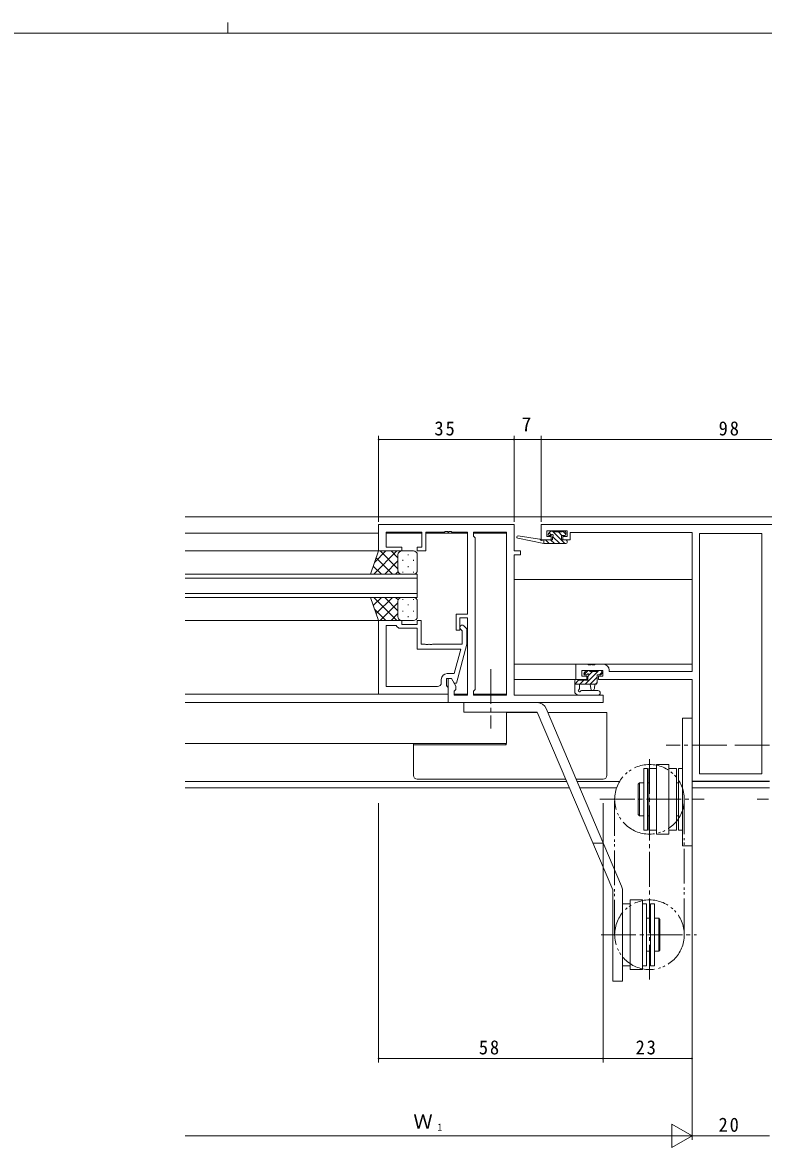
# Model space of a CAD drawing. Units: millimetres on the paper. Extents: x -420 to 373, y -297 to 267.
# Drawn here: x -85.7 to 105.8, y -23.6 to 267.2 of the extents above; entities that cross this region are included whole.
import ezdxf
from ezdxf.enums import TextEntityAlignment as Align

# ---------------------------------------------------------------- set-up
doc = ezdxf.new("R2010")
doc.units = ezdxf.units.MM
doc.linetypes.add('CHAIN2', pattern=[12, 9, -1, 1, -1])
doc.linetypes.add('DOUBLE_CHAIN2', pattern=[12.8, 9, -1, 0.6, -0.6, 0.6, -1])
for name, color, linetype, lineweight in [('0-1_YKK_ZWAK', 7, 'Continuous', 9), ('0-3_YKK_13', 4, 'Continuous', 9), ('0-4_YKK_11', 7, 'Continuous', 9), ('0-5_YKK_12', 2, 'Continuous', 9), ('0-6_YKK_D', 6, 'Continuous', 9)]:
    doc.layers.add(name, color=color, linetype=linetype, lineweight=lineweight)
doc.styles.add('ＭＳ ゴシック', font='')
doc.styles.get('ＭＳ ゴシック').set_extended_font_data('MS Gothic')

msp = doc.modelspace()

# ---------------------------------------------------------------- linework, layer by layer
at = {"layer": '0-1_YKK_ZWAK'}
for p, q in [((-32.686, 267.2), (-32.686, 264.4)), ((352.3, 264.4), (-417.7, 264.4))]:
    msp.add_line(p, q, dxfattribs=at)
at = {"layer": '0-3_YKK_13'}
for p, q in [((49.002, 132.5), (42.241, 133.906)), ((47.888, 133.673), (42.346, 134.497)), ((50.688, 135.612), (50.188, 135.112)), ((50.928, 134.667), (50.336, 135.26)), ((50.4, 134.6), (50.739, 134.6)), ((51.5, 135.7), (50.9, 135.7)), ((51.2, 134.139), (51.2, 133.5)), ((54.443, 132.5), (51.243, 135.7)), ((53.096, 132.5), (51.267, 134.328)), ((53.7, 135.5), (51.7, 135.5)), ((53.69, 134.6), (52.79, 135.5)), ((53.6, 134.6), (54.4, 134.6)), ((53.6, 133.5), (53.6, 134.6)), ((54.4, 135.7), (53.9, 135.7)), ((54.7, 134.937), (53.937, 135.7)), ((54.7, 134.9), (54.7, 135.4)), ((49.002, 133.5), (48.915, 133.514)), ((49.002, 132.5), (49.002, 133.5)), ((51.2, 133.5), (49.002, 133.5)), ((49.055, 132.5), (49.002, 132.553)), ((54.7, 132.5), (49.002, 132.5)), ((50.402, 132.5), (49.402, 133.5)), ((51.749, 132.5), (50.749, 133.5)), ((54.7, 133.5), (53.6, 133.5)), ((54.979, 133.311), (54.811, 133.479)), ((55, 132.8), (55, 133.2)), ((4.157, 124.599), (6.3, 130.6)), ((11.032, 130.6), (5.032, 124.599)), ((8.203, 130.6), (5.243, 127.639)), ((9.851, 124.599), (5.656, 128.795)), ((6.3, 130.6), (12.3, 130.6)), ((11.3, 125.979), (6.68, 130.6)), ((11.3, 128.039), (7.86, 124.599)), ((11.3, 128.808), (9.508, 130.6)), ((11.3, 129.6), (11.3, 126)), ((11.3, 129.199), (11.3, 125.599)), ((15.3, 130.6), (12.3, 130.6)), ((12.522, 128.265), (12.522, 128.065)), ((13.937, 129.679), (13.937, 129.48)), ((15.352, 128.265), (15.352, 128.065)), ((16.3, 125.599), (16.3, 129.6)), ((7.023, 124.599), (4.911, 126.711)), ((11.357, 125.268), (10.689, 124.599)), ((12.522, 125.234), (12.522, 125.034)), ((13.937, 126.649), (13.937, 126.45)), ((15.352, 125.234), (15.352, 125.034)), ((12.3, 124.599), (4.157, 124.599)), ((12.3, 124.599), (15.3, 124.599)), ((4.157, 118.6), (12.3, 118.6)), ((4.157, 118.6), (6.3, 112.6)), ((7.023, 118.6), (4.911, 116.488)), ((11.032, 112.6), (5.032, 118.6)), ((9.851, 118.6), (5.656, 114.404)), ((11.3, 117.22), (6.68, 112.6)), ((11.3, 115.16), (7.86, 118.6)), ((11.357, 117.931), (10.689, 118.6)), ((11.3, 114), (11.3, 117.6)), ((11.3, 113.6), (11.3, 117.199)), ((12.3, 118.6), (15.3, 118.6)), ((12.522, 117.965), (12.522, 118.164)), ((13.937, 116.55), (13.937, 116.75)), ((15.352, 117.965), (15.352, 118.164)), ((16.3, 117.6), (16.3, 113.6)), ((8.203, 112.6), (5.243, 115.56)), ((11.3, 114.391), (9.508, 112.6)), ((12.522, 114.935), (12.522, 115.135)), ((13.937, 113.519), (13.937, 113.72)), ((15.352, 114.935), (15.352, 115.135)), ((6.3, 112.6), (12.3, 112.6)), ((15.3, 112.6), (12.3, 112.6)), ((59.888, 99.582), (59.388, 99.082)), ((60.469, 99.67), (59.425, 98.626)), ((62.963, 99.47), (59.663, 96.17)), ((60.7, 99.67), (60.1, 99.67)), ((61.616, 99.47), (60.637, 98.491)), ((63, 99.47), (60.9, 99.47)), ((63.159, 99.666), (63.004, 99.511)), ((63.7, 99.67), (63.2, 99.67)), ((64, 99.16), (63.41, 98.57)), ((64, 98.87), (64, 99.37)), ((58.072, 97.272), (57, 96.201)), ((57, 97.07), (57, 94.107)), ((57, 96.17), (62.3, 96.17)), ((57.9, 97.37), (57.3, 97.37)), ((60.4, 97.17), (58.1, 97.17)), ((58.2, 94.99), (58.2, 96.17)), ((59.316, 97.17), (58.316, 96.17)), ((59.6, 98.57), (59.939, 98.57)), ((60.4, 98.109), (60.4, 97.17)), ((61, 96.17), (61.102, 95.026)), ((62.8, 97.96), (61.01, 96.17)), ((62.2, 96.17), (62.098, 95.026)), ((62.796, 96.609), (62.361, 96.174)), ((62.8, 96.67), (62.8, 98.57)), ((62.8, 98.57), (63.7, 98.57)), ((57.615, 93.368), (57.184, 93.72)), ((57.805, 93.3), (62.984, 93.3)), ((58.736, 94.5), (62.984, 94.5)), ((28.3, 91.4), (28.3, 88.9)), ((47.3, 91.4), (28.3, 91.4)), ((47.3, 88.9), (28.3, 88.9)), ((47.342, 88.8), (39.37, 88.8)), ((66.8, 42.961), (47.3, 88.9)), ((69.101, 43.938), (49.601, 89.877)), ((64.3, 88.8), (50.058, 88.8)), ((65.3, 88.8), (64.3, 88.8)), ((65.3, 72.6), (65.3, 88.8)), ((87.3, 87.4), (84.8, 87.4)), ((84.8, 87.4), (84.8, 54.4)), ((87.3, 54.4), (87.3, 87.4)), ((15.3, 80.5), (15.3, 80.8)), ((16.3, 80.5), (15.3, 80.5)), ((15.3, 80.5), (15.3, 72.6)), ((39.3, 80.5), (16.3, 80.5)), ((39.172, 80.67), (39.162, 80.8)), ((39.182, 80.576), (39.172, 80.67)), ((39.192, 80.519), (39.182, 80.576)), ((39.203, 80.5), (39.192, 80.519)), ((39.3, 80.8), (39.3, 80.5)), ((75.8, 74.4), (74.8, 74.4)), ((74.8, 74.4), (74.8, 58.4)), ((75.8, 58.4), (75.8, 74.4)), ((75.8, 74.4), (75.8, 58.4)), ((78.1, 74.4), (76.1, 74.4)), ((76.1, 74.4), (76.1, 58.4)), ((81.3, 75.4), (78.1, 75.4)), ((78.1, 75.4), (78.1, 57.4)), ((81.3, 57.4), (81.3, 75.4)), ((83.3, 74.4), (81.3, 74.4)), ((83.3, 58.4), (83.3, 74.4)), ((84.8, 74.4), (83.8, 74.4)), ((83.8, 74.4), (83.8, 58.4)), ((16.3, 71.6), (54.643, 71.6)), ((57.359, 71.6), (64.3, 71.6)), ((73.7, 70.65), (73.4, 70.35)), ((73.4, 62.45), (73.4, 70.35)), ((73.7, 70.65), (74.8, 70.65)), ((73.7, 70.65), (73.7, 62.15)), ((76.1, 70.65), (75.8, 70.65)), ((83.3, 70.65), (83.8, 70.65)), ((73.4, 62.45), (73.7, 62.15)), ((73.7, 62.15), (74.8, 62.15)), ((75.8, 62.15), (76.1, 62.15)), ((83.3, 62.15), (83.8, 62.15)), ((74.8, 58.4), (75.8, 58.4)), ((76.1, 58.4), (78.1, 58.4)), ((81.3, 58.4), (83.3, 58.4)), ((83.8, 58.4), (84.8, 58.4)), ((81.3, 57.4), (78.1, 57.4)), ((61.676, 55.031), (64.392, 55.031)), ((84.8, 54.4), (87.3, 54.4)), ((66.8, 19.4), (66.8, 42.961)), ((69.3, 19.4), (69.3, 42.961)), ((71.3, 39.4), (69.3, 39.4)), ((74.5, 40.4), (71.3, 40.4)), ((71.3, 40.4), (71.3, 22.4)), ((74.5, 22.4), (74.5, 40.4)), ((75.5, 39.4), (74.5, 39.4)), ((75.5, 23.4), (75.5, 39.4)), ((77.6, 39.4), (76.6, 39.4)), ((76.6, 39.4), (76.6, 23.4)), ((77.6, 23.4), (77.6, 39.4)), ((76.6, 35.65), (75.5, 35.65)), ((78.7, 35.65), (77.6, 35.65)), ((79, 35.35), (78.7, 35.65)), ((78.7, 27.15), (78.7, 35.65)), ((79, 27.45), (79, 35.35)), ((75.5, 27.15), (76.6, 27.15)), ((77.6, 27.15), (78.7, 27.15)), ((78.7, 27.15), (79, 27.45)), ((69.3, 23.4), (71.3, 23.4)), ((74.5, 23.4), (75.5, 23.4)), ((76.6, 23.4), (77.6, 23.4)), ((71.3, 22.4), (74.5, 22.4)), ((66.8, 19.4), (69.3, 19.4))]:
    msp.add_line(p, q, dxfattribs=at)
at = {"layer": '0-3_YKK_13', "linetype": 'CHAIN2'}
for p, q in [((35.3, 100.05), (35.3, 84.719)), ((96.25, 80.4), (80.619, 80.4)), ((98.35, 80.4), (113.982, 80.4)), ((76.3, 19.793), (76.3, 77.362)), ((63.509, 66.4), (90.435, 66.4)), ((131.091, 66.4), (104.165, 66.4)), ((63.809, 31.4), (88.435, 31.4))]:
    msp.add_line(p, q, dxfattribs=at)
at = {"layer": '0-3_YKK_13', "linetype": 'DOUBLE_CHAIN2'}
for p, q in [((67.3, 31.4), (67.301, 66.4)), ((85.301, 66.4), (85.3, 31.4))]:
    msp.add_line(p, q, dxfattribs=at)
for centre in [(76.301, 66.4), (76.3, 31.4)]:
    msp.add_circle(centre, 9, dxfattribs=at)
at = {"layer": '0-3_YKK_13'}
for centre, radius, start, end in [((42.302, 134.2), 0.3, 81.55064, 258.25018), ((50.4, 134.9), 0.3, 134.99998, 270), ((50.9, 135.4), 0.3, 90, 134.99998), ((50.739, 134.9), 0.3, 270, 326.94426), ((51.2, 134.6), 0.25, 303.05573, 146.94426), ((51.5, 134.139), 0.3, 123.05573, 180), ((51.5, 135.5), 0.2, 0, 90), ((53.9, 135.5), 0.2, 90, 180), ((54.4, 135.4), 0.3, 0, 90), ((54.4, 134.9), 0.3, 270, 0), ((47.844, 133.377), 0.3, 21.55064, 81.55064), ((48.402, 133.597), 0.3, 201.55064, 320.80246), ((48.867, 133.218), 0.3, 80.80246, 140.80246), ((54.7, 133.2), 0.3, 0, 90), ((54.7, 132.8), 0.3, 270, 0), ((12.3, 129.6), 1, 89.99998, 179.99998), ((12.3, 129.6), 1, 89.99998, 179.99998), ((15.3, 129.6), 1, 359.99998, 89.99998), ((12.3, 125.599), 1, 179.99998, 269.99998), ((12.3, 125.599), 1, 179.99998, 269.99998), ((15.3, 125.599), 1, 269.99998, 359.99998), ((12.3, 117.6), 1, 89.99998, 179.99998), ((12.3, 117.6), 1, 89.99998, 179.99998), ((15.3, 117.6), 1, 359.99998, 89.99998), ((12.3, 113.6), 1, 179.99998, 269.99998), ((12.3, 113.6), 1, 179.99998, 269.99998), ((15.3, 113.6), 1, 269.99998, 359.99998), ((59.6, 98.87), 0.3, 134.99998, 270), ((60.1, 99.37), 0.3, 90, 134.99998), ((60.7, 99.47), 0.2, 0, 90), ((63.2, 99.47), 0.2, 90, 180), ((63.7, 99.37), 0.3, 0, 90), ((57.3, 97.07), 0.3, 90, 180), ((57.9, 97.17), 0.2, 0, 90), ((59.939, 98.87), 0.3, 270, 326.94426), ((60.4, 98.57), 0.25, 303.05573, 146.94426), ((60.7, 98.109), 0.3, 123.05573, 180), ((62.3, 96.67), 0.5, 270, 0), ((63.7, 98.87), 0.3, 270, 0), ((57.5, 94.107), 0.5, 180, 230.76546), ((57.805, 93.6), 0.3, 230.76546, 269.99998), ((58.2, 94.47), 0.3, 120, 333.2563), ((57.9, 94.99), 0.3, 300, 0), ((58.736, 94.2), 0.3, 89.99998, 153.2563), ((61.6, 95.07), 0.5, 185.09206, 354.90793), ((62.984, 93.9), 0.6, 269.99998, 89.99998), ((47.3, 88.9), 2.5, 23, 90), ((16.3, 72.6), 1, 180, 270), ((64.3, 72.6), 1, 270, 0), ((66.8, 42.961), 2.5, 359.99998, 22.99998)]:
    msp.add_arc(centre, radius, start, end, dxfattribs=at)
at = {"layer": '0-4_YKK_11'}
for p, q in [((6.3, 130.6), (6.3, 137.4)), ((6.3, 137.4), (41.3, 137.4)), ((41.3, 137.4), (41.3, 130.6)), ((48.3, 133.5), (48.3, 137.4)), ((48.3, 137.4), (146.3, 137.4)), ((8.23, 135.47), (8.23, 131.6)), ((17.5, 135.47), (8.23, 135.47)), ((17.5, 131.6), (17.5, 135.47)), ((23.342, 135.47), (18.5, 135.47)), ((18.5, 135.47), (18.5, 130.6)), ((23.525, 135.589), (23.342, 135.47)), ((24.075, 135.589), (23.525, 135.589)), ((24.258, 135.47), (24.075, 135.589)), ((24.342, 135.47), (24.258, 135.47)), ((24.525, 135.589), (24.342, 135.47)), ((25.075, 135.589), (24.525, 135.589)), ((25.258, 135.47), (25.075, 135.589)), ((29.3, 135.47), (25.258, 135.47)), ((29.3, 114.299), (29.3, 135.47)), ((30.8, 135.47), (39.37, 135.47)), ((30.8, 134.4), (30.8, 135.47)), ((31.23, 133.97), (30.8, 134.4)), ((31.23, 94.83), (31.23, 133.97)), ((39.37, 135.47), (39.37, 93.33)), ((39.37, 135.47), (39.37, 93.33)), ((49.8, 135.77), (49.8, 134.3)), ((55, 135.77), (49.8, 135.77)), ((49.8, 134.3), (50.9, 134.3)), ((50.9, 134.3), (50.9, 133.5)), ((53.9, 134.3), (55, 134.3)), ((53.9, 133.5), (53.9, 134.3)), ((55, 134.3), (55, 135.77)), ((55.8, 135.4), (55.8, 133.5)), ((87.3, 135.4), (55.8, 135.4)), ((87.3, 99.4), (87.3, 135.4)), ((105.37, 135.1), (89.23, 135.1)), ((89.23, 135.1), (89.23, 73.03)), ((89.23, 135.1), (89.23, 73.03)), ((105.37, 73.03), (105.37, 135.1)), ((8.23, 131.6), (12.3, 131.6)), ((12.3, 131.6), (12.3, 130.6)), ((16.3, 131.6), (17.5, 131.6)), ((16.3, 130.6), (16.3, 131.6)), ((50.9, 133.5), (48.3, 133.5)), ((55.8, 133.5), (53.9, 133.5)), ((12.3, 130.6), (6.3, 130.6)), ((18.5, 130.6), (16.3, 130.6)), ((41.3, 130.6), (43, 130.6)), ((41.3, 129.6), (41.3, 93.33)), ((26.3, 110.1), (26.3, 114.299)), ((26.3, 114.299), (29.3, 114.299)), ((12.3, 112.6), (6.3, 112.6)), ((6.3, 112.6), (6.3, 93.6)), ((8.23, 95.53), (8.23, 111.3)), ((8.23, 95.53), (8.23, 111.3)), ((8.23, 111.3), (10.8, 111.3)), ((10.8, 111.3), (11, 111.1)), ((11, 111.1), (11.5, 110.6)), ((11.5, 110.6), (16.3, 110.6)), ((12.3, 111.6), (12.3, 112.6)), ((16.3, 111.6), (12.3, 111.6)), ((16.3, 112.6), (16.3, 111.6)), ((17.3, 112.6), (16.3, 112.6)), ((16.3, 110.6), (16.3, 105.2)), ((17.3, 106.5), (17.3, 112.6)), ((27.3, 113.3), (27.3, 110.1)), ((29.3, 113.3), (27.3, 113.3)), ((29.3, 93.33), (29.3, 113.3)), ((27.3, 110.1), (26.3, 110.1)), ((27.476, 110.375), (27.9, 109.951)), ((27.9, 109.951), (27.9, 106.5)), ((16.3, 105.2), (27.508, 105.2)), ((18.342, 106.5), (17.3, 106.5)), ((18.525, 106.38), (18.342, 106.5)), ((19.075, 106.38), (18.525, 106.38)), ((19.258, 106.5), (19.075, 106.38)), ((19.342, 106.5), (19.258, 106.5)), ((19.525, 106.38), (19.342, 106.5)), ((20.075, 106.38), (19.525, 106.38)), ((20.258, 106.5), (20.075, 106.38)), ((27.9, 106.5), (20.258, 106.5)), ((27.508, 105.2), (25.82, 98.9)), ((26.393, 96.4), (29.1, 106.503)), ((25.82, 98.9), (24, 98.9)), ((57.3, 101.3), (60.342, 101.3)), ((57.3, 97.4), (57.3, 101.3)), ((58.8, 99.67), (58.8, 98.2)), ((64.27, 99.67), (58.8, 99.67)), ((60.342, 101.3), (60.525, 101.18)), ((60.525, 101.18), (61.075, 101.18)), ((61.075, 101.18), (61.258, 101.3)), ((61.258, 101.3), (61.342, 101.3)), ((61.342, 101.3), (61.525, 101.18)), ((61.525, 101.18), (62.075, 101.18)), ((62.075, 101.18), (62.258, 101.3)), ((62.258, 101.3), (64.4, 101.3)), ((64.27, 98.2), (64.27, 99.67)), ((65.9, 99.8), (65.9, 99.4)), ((65.9, 99.4), (87.3, 99.4)), ((22.5, 97.4), (22.5, 96.53)), ((23.8, 95.8), (23.8, 97.6)), ((23.8, 97.6), (25.1, 97.6)), ((24.3, 97.6), (25.1, 97.6)), ((24.3, 91.4), (24.3, 97.6)), ((25.1, 97.6), (26.23, 95.642)), ((25.1, 97.6), (25.793, 96.4)), ((25.793, 96.4), (26.393, 96.4)), ((60.1, 97.4), (57.3, 97.4)), ((58.8, 98.2), (60.1, 98.2)), ((60.1, 98.2), (60.1, 97.4)), ((63.1, 98.2), (64.27, 98.2)), ((63.1, 97.4), (63.1, 98.2)), ((87.3, 97.4), (63.1, 97.4)), ((87.3, 71.1), (87.3, 97.4)), ((6.3, 93.6), (24.3, 93.6)), ((21.5, 95.53), (8.23, 95.53)), ((24, 95.6), (23.8, 95.8)), ((24.3, 95.3), (24, 95.6)), ((24.3, 93.6), (24.3, 95.3)), ((26.23, 94.83), (25.8, 94.4)), ((25.8, 94.4), (25.8, 93.33)), ((25.8, 93.33), (29.3, 93.33)), ((26.23, 95.642), (26.23, 94.83)), ((30.8, 94.4), (31.23, 94.83)), ((30.8, 93.33), (30.8, 94.4)), ((39.37, 93.33), (30.8, 93.33)), ((41.3, 93.33), (64.3, 93.33)), ((64.3, 93.33), (64.3, 91.4)), ((64.3, 91.4), (24.3, 91.4)), ((89.23, 73.03), (105.37, 73.03)), ((107.3, 71.1), (87.3, 71.1))]:
    msp.add_line(p, q, dxfattribs=at)
for points in [[(43, 130.6), (43, 129.6), (41.3, 129.6)], [(29.1, 106.503), (29.1, 110.448), (28.324, 111.224)]]:
    msp.add_lwpolyline(points, dxfattribs=at)
for centre, radius, start, end in [((27.9, 110.799), 0.6, 44.99998, 225), ((24, 97.4), 1.5, 90, 179.99998), ((64.4, 99.8), 1.5, 0, 89.99998), ((21.5, 96.53), 1, 270, 359.99998)]:
    msp.add_arc(centre, radius, start, end, dxfattribs=at)
at = {"layer": '0-5_YKK_12'}
for p, q in [((-43.7, 139.4), (238.3, 139.4)), ((-43.7, 135.2), (6.3, 135.2)), ((8.232, 135.2), (17.499, 135.2)), ((18.502, 135.2), (29.299, 135.2)), ((30.802, 135.2), (39.369, 135.2)), ((6.8, 130.6), (-43.7, 130.6)), ((16.301, 124.599), (-43.7, 124.599)), ((-43.7, 123.599), (16.301, 123.599)), ((16.301, 118.6), (16.301, 124.599)), ((41.3, 123.2), (87.3, 123.2)), ((16.301, 119.6), (-43.7, 119.6)), ((-43.7, 118.6), (16.301, 118.6)), ((-43.7, 112.6), (6.3, 112.6)), ((87.3, 101.3), (41.3, 101.3)), ((41.3, 97.4), (57.6, 97.4)), ((-43.7, 93.6), (24.3, 93.6)), ((25.802, 93.6), (29.299, 93.6)), ((30.802, 93.6), (39.369, 93.6)), ((-43.7, 91.4), (24.738, 91.4)), ((39.37, 88.9), (39.37, 80.8)), ((-43.7, 80.8), (39.37, 80.8)), ((54.885, 71.03), (-43.7, 71.03)), ((68.584, 71.03), (57.601, 71.03)), ((107.3, 71.03), (87.3, 71.03)), ((55.577, 69.4), (-43.7, 69.4)), ((67.816, 69.4), (58.293, 69.4)), ((107.3, 69.4), (87.3, 69.4))]:
    msp.add_line(p, q, dxfattribs=at)
at = {"layer": '0-6_YKK_D'}
for p, q in [((6.3, 138.1), (6.3, 160.4)), ((41.3, 138.1), (41.3, 160.4)), ((41.3, 138.1), (41.3, 160.4)), ((48.3, 138.1), (48.3, 160.4)), ((48.3, 138.1), (48.3, 160.4)), ((41.3, 159.4), (6.3, 159.4)), ((48.3, 159.4), (41.3, 159.4)), ((48.3, 159.4), (146.3, 159.4)), ((87.3, 67.4), (87.3, -21.6)), ((6.3, 65.4), (6.3, -1.6)), ((64.3, 65.4), (64.3, -1.6)), ((64.3, 65.4), (64.3, -1.6)), ((87.3, 65.4), (87.3, -1.6)), ((87.3, 65.4), (87.3, -21.6)), ((64.3, -0.6), (6.3, -0.6)), ((64.3, -0.6), (87.3, -0.6)), ((81.3, -20.6), (-43.7, -20.6)), ((87.3, -20.6), (76.908, -20.6)), ((87.3, -20.6), (82.104, -23.6)), ((87.3, -20.6), (107.3, -20.6))]:
    msp.add_line(p, q, dxfattribs=at)
msp.add_lwpolyline([(87.3, -20.6), (82.104, -17.6), (82.104, -23.6)], dxfattribs=at)
for centre, start, end in [((6.3, 159.4), 0, 180), ((6.3, 159.4), 180, 0), ((41.3, 159.4), 0, 180), ((41.3, 159.4), 0, 180), ((41.3, 159.4), 180, 0), ((41.3, 159.4), 180, 0), ((48.3, 159.4), 0, 180), ((48.3, 159.4), 0, 180), ((48.3, 159.4), 180, 0), ((48.3, 159.4), 180, 0), ((6.3, -0.6), 0, 180), ((6.3, -0.6), 180, 0), ((64.3, -0.6), 0, 180), ((64.3, -0.6), 0, 180), ((64.3, -0.6), 180, 0), ((64.3, -0.6), 180, 0), ((87.3, -0.6), 0, 180), ((87.3, -0.6), 180, 0)]:
    msp.add_arc(centre, 0.106, start, end, dxfattribs=at)

# ---------------------------------------------------------------- texts
at = {"layer": '0-6_YKK_D', "color": 3, "style": 'ＭＳ ゴシック'}
for s, p in [('7', (43.253, 160.4)), ('Ｗ', (15.267, -19.8))]:
    msp.add_text(s, height=3.666, dxfattribs=at).set_placement(p, align=Align.BOTTOM_LEFT)
at = {"layer": '0-6_YKK_D', "color": 4, "style": 'ＭＳ ゴシック'}
msp.add_text('1', height=1.833, dxfattribs=at).set_placement((21.505, -19.8), align=Align.BOTTOM_LEFT)
at = {"layer": '0-6_YKK_D', "color": 3, "char_height": 3.666, "attachment_point": 7, "style": 'ＭＳ ゴシック'}
for s, insert in [('\\T1.21;\\W0.95;35', (20.73, 160.4)), ('\\T1.21;\\W0.95;98', (94.181, 160.4)), ('\\T1.21;\\W0.95;58', (32.206, 0.4)), ('\\T1.21;\\W0.95;23', (72.718, 0.4)), ('\\T1.21;\\W0.95;20', (94.157, -19.6))]:
    msp.add_mtext(s, dxfattribs=dict(at, insert=insert))

doc.saveas('drawing.dxf')
